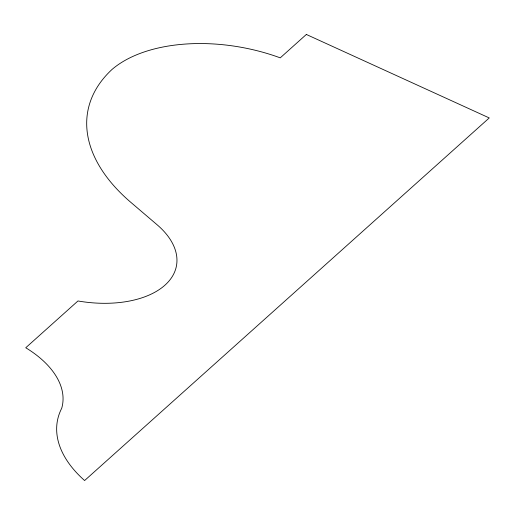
<?xml version="1.0" encoding="UTF-8"?>
<svg xmlns="http://www.w3.org/2000/svg" width="515" height="515" viewBox="0 0 515 515"><rect width="100%" height="100%" fill="white"/><g stroke="black" fill="none" stroke-linecap="round" stroke-linejoin="round"><path stroke-width="0.77" d="M306.348 34.46L280.244 57.854A136.527 77.72 10.5 0 0 112.096 69.383A204.68 116.519 10.5 0 0 130.881 202.389L157.049 224.72A92.243 52.511 10.5 0 1 166.165 284.042A92.243 52.511 10.5 0 1 77.965 300.966L25.75 347.754A104.79 59.656 10.5 0 1 61.703 408.298A137.235 78.126 10.5 0 0 84.608 480.54L489.25 117.935L306.348 34.46"/></g></svg>
